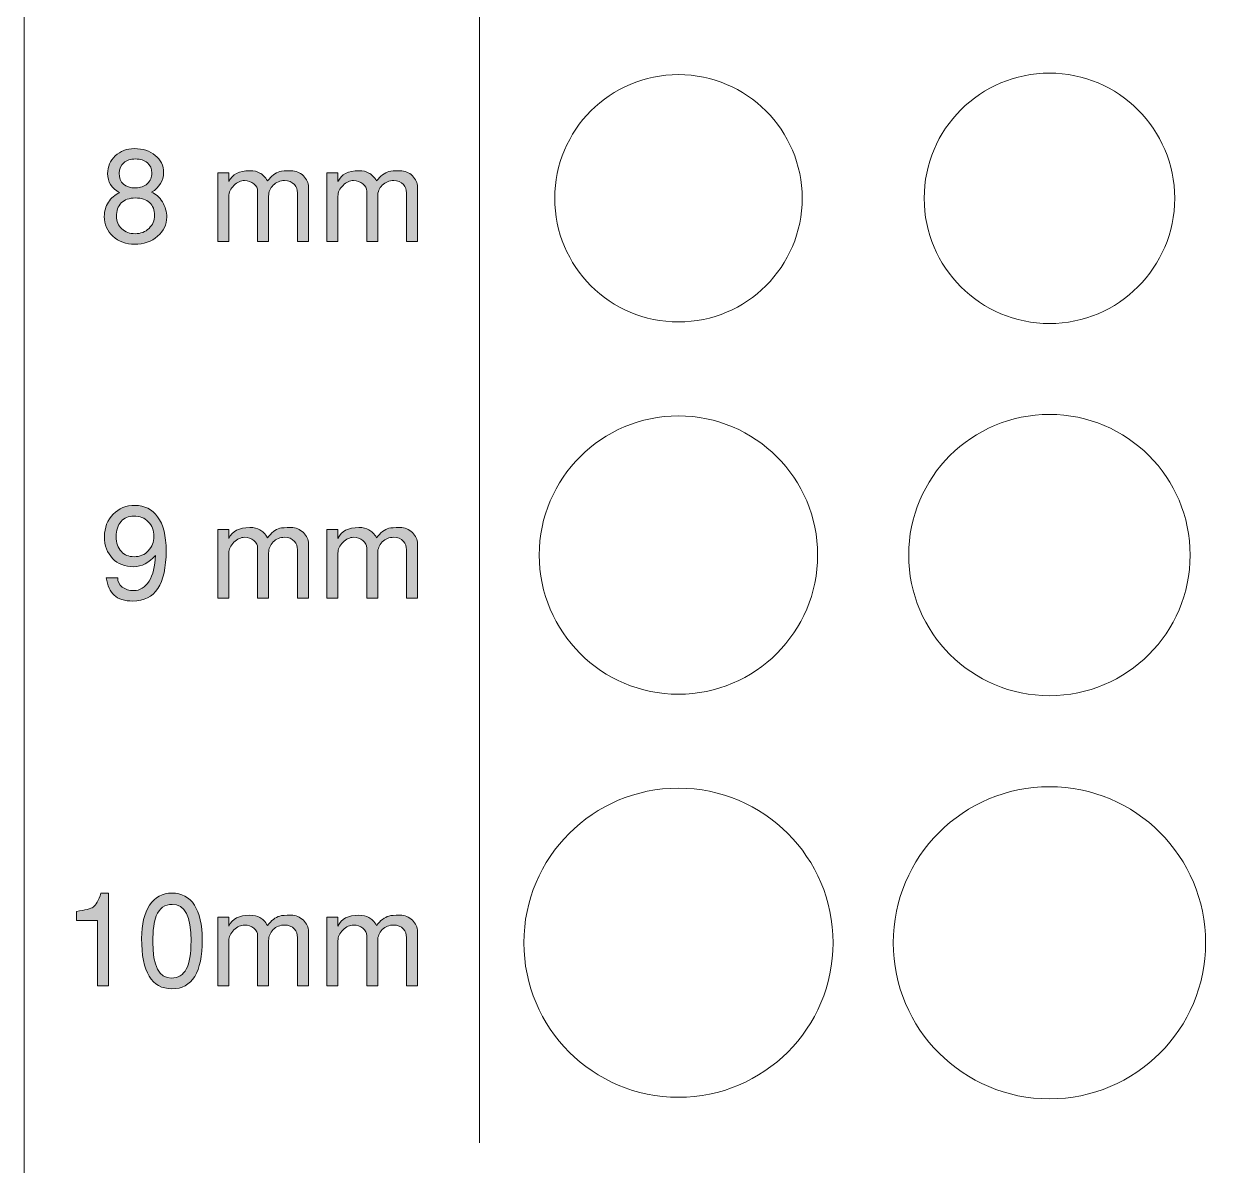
# Model space of a CAD drawing. Header units: inches. Extents: x 1.04 to 10.11, y -6.95 to -1.5.
# Drawn here: x 4.639 to 6.181, y -5.497 to -4.043 of the extents above; entities that cross this region are included whole.
import ezdxf

# ---------------------------------------------------------------- set-up
doc = ezdxf.new("R2010")
doc.units = ezdxf.units.IN
doc.header["$MEASUREMENT"] = 0
doc.layers.add('Layer 1', color=7, linetype='Continuous')

# ---------------------------------------------------------------- blocks, each defined once
blk = doc.blocks.new('block 210')
at = {"layer": 'Layer 1', "true_color": 0xed1f24}
h = blk.add_hatch(color=240, dxfattribs=at)
h.dxf.hatch_style = 2
edge = h.paths.add_edge_path()
edge.add_spline(control_points=[(4.8205, -4.2885), (4.8205, -4.2979), (4.8166, -4.3061), (4.8089, -4.3128), (4.8011, -4.3196), (4.7913, -4.323), (4.7795, -4.323), (4.7685, -4.323), (4.7594, -4.3196), (4.752, -4.3128), (4.7447, -4.3061), (4.741, -4.2976), (4.741, -4.2875), (4.741, -4.2807), (4.7428, -4.2747), (4.7462, -4.2694), (4.7496, -4.2641), (4.7544, -4.2601), (4.7605, -4.2573), (4.7503, -4.2517), (4.7452, -4.2436), (4.7452, -4.233), (4.7452, -4.2241), (4.7485, -4.2166), (4.755, -4.2104), (4.7616, -4.2042), (4.7696, -4.2012), (4.779, -4.2012), (4.79, -4.2012), (4.799, -4.204), (4.8059, -4.2097), (4.8129, -4.2153), (4.8164, -4.2227), (4.8164, -4.2317), (4.8164, -4.2419), (4.8113, -4.2503), (4.8012, -4.2568), (4.8065, -4.2588), (4.8111, -4.2629), (4.8149, -4.269), (4.8186, -4.2751), (4.8205, -4.2816), (4.8205, -4.2885)], knot_values=[0, 0, 0, 0, 1, 1, 1, 2, 2, 2, 3, 3, 3, 4, 4, 4, 5, 5, 5, 6, 6, 6, 7, 7, 7, 8, 8, 8, 9, 9, 9, 10, 10, 10, 11, 11, 11, 12, 12, 12, 13, 13, 13, 14, 14, 14, 14], degree=3, periodic=1)
edge = h.paths.add_edge_path()
edge.add_spline(control_points=[(4.805, -4.2862), (4.805, -4.2793), (4.8029, -4.2739), (4.7986, -4.2699), (4.7943, -4.266), (4.7883, -4.264), (4.7805, -4.264), (4.7728, -4.264), (4.7668, -4.2661), (4.7626, -4.2704), (4.7584, -4.2747), (4.7564, -4.2804), (4.7564, -4.2875), (4.7564, -4.2938), (4.7586, -4.2991), (4.7631, -4.3032), (4.7676, -4.3074), (4.7733, -4.3095), (4.7802, -4.3095), (4.7872, -4.3095), (4.7931, -4.3072), (4.7979, -4.3027), (4.8026, -4.2982), (4.805, -4.2927), (4.805, -4.2862)], knot_values=[0, 0, 0, 0, 1, 1, 1, 2, 2, 2, 3, 3, 3, 4, 4, 4, 5, 5, 5, 6, 6, 6, 7, 7, 7, 8, 8, 8, 8], degree=3, periodic=1)
edge = h.paths.add_edge_path()
edge.add_spline(control_points=[(4.8015, -4.2322), (4.8015, -4.2267), (4.7996, -4.2224), (4.7958, -4.2192), (4.792, -4.2159), (4.787, -4.2143), (4.7807, -4.2143), (4.7744, -4.2143), (4.7694, -4.216), (4.7657, -4.2192), (4.7619, -4.2225), (4.76, -4.2269), (4.76, -4.2323), (4.76, -4.2449), (4.767, -4.2512), (4.7809, -4.2512), (4.7869, -4.2512), (4.7919, -4.2494), (4.7957, -4.2458), (4.7996, -4.2423), (4.8015, -4.2377), (4.8015, -4.2322)], knot_values=[0, 0, 0, 0, 1, 1, 1, 2, 2, 2, 3, 3, 3, 4, 4, 4, 5, 5, 5, 6, 6, 6, 7, 7, 7, 7], degree=3, periodic=1)
h = blk.add_hatch(color=240, dxfattribs=at)
h.dxf.hatch_style = 2
edge = h.paths.add_edge_path()
edge.add_spline(control_points=[(5.0009, -4.3193), (5.0009, -4.3193), (4.9869, -4.3193), (4.9869, -4.3193), (4.9869, -4.3193), (4.9869, -4.2575), (4.9869, -4.2575), (4.9869, -4.2535), (4.9855, -4.25), (4.9829, -4.247), (4.9797, -4.2436), (4.9756, -4.2418), (4.9705, -4.2418), (4.9648, -4.2418), (4.9599, -4.2438), (4.956, -4.2477), (4.9521, -4.2517), (4.9502, -4.2563), (4.9502, -4.2617), (4.9502, -4.2617), (4.9502, -4.3193), (4.9502, -4.3193), (4.9502, -4.3193), (4.9362, -4.3193), (4.9362, -4.3193), (4.9362, -4.3193), (4.9362, -4.2555), (4.9362, -4.2555), (4.9362, -4.2518), (4.9345, -4.2486), (4.9312, -4.2459), (4.9279, -4.2432), (4.924, -4.2418), (4.9195, -4.2418), (4.9149, -4.2418), (4.9104, -4.2439), (4.906, -4.2481), (4.9017, -4.2522), (4.8995, -4.2568), (4.8995, -4.2619), (4.8995, -4.2619), (4.8995, -4.3193), (4.8995, -4.3193), (4.8995, -4.3193), (4.8855, -4.3193), (4.8855, -4.3193), (4.8855, -4.3193), (4.8855, -4.2318), (4.8855, -4.2318), (4.8855, -4.2318), (4.8995, -4.2318), (4.8995, -4.2318), (4.8995, -4.2318), (4.8995, -4.2432), (4.8995, -4.2432), (4.9038, -4.2339), (4.9126, -4.2293), (4.9262, -4.2293), (4.9315, -4.2293), (4.9358, -4.2303), (4.9391, -4.2322), (4.9424, -4.2341), (4.9456, -4.2374), (4.9489, -4.2423), (4.9535, -4.236), (4.9588, -4.232), (4.9645, -4.2303), (4.9669, -4.2297), (4.9715, -4.2293), (4.9785, -4.2293), (4.9848, -4.2293), (4.99, -4.2315), (4.9944, -4.2357), (4.9987, -4.24), (5.0009, -4.2447), (5.0009, -4.2498), (5.0009, -4.2498), (5.0009, -4.3193), (5.0009, -4.3193)], knot_values=[0, 0, 0, 0, 1, 1, 1, 2, 2, 2, 3, 3, 3, 4, 4, 4, 5, 5, 5, 6, 6, 6, 7, 7, 7, 8, 8, 8, 9, 9, 9, 10, 10, 10, 11, 11, 11, 12, 12, 12, 13, 13, 13, 14, 14, 14, 15, 15, 15, 16, 16, 16, 17, 17, 17, 18, 18, 18, 19, 19, 19, 20, 20, 20, 21, 21, 21, 22, 22, 22, 23, 23, 23, 24, 24, 24, 25, 25, 25, 26, 26, 26, 26], degree=3, periodic=1)
h = blk.add_hatch(color=240, dxfattribs=at)
h.dxf.hatch_style = 2
edge = h.paths.add_edge_path()
edge.add_spline(control_points=[(5.1397, -4.3193), (5.1397, -4.3193), (5.1257, -4.3193), (5.1257, -4.3193), (5.1257, -4.3193), (5.1257, -4.2575), (5.1257, -4.2575), (5.1257, -4.2535), (5.1244, -4.25), (5.1217, -4.247), (5.1186, -4.2436), (5.1145, -4.2418), (5.1094, -4.2418), (5.1036, -4.2418), (5.0988, -4.2438), (5.0949, -4.2477), (5.091, -4.2517), (5.089, -4.2563), (5.089, -4.2617), (5.089, -4.2617), (5.089, -4.3193), (5.089, -4.3193), (5.089, -4.3193), (5.075, -4.3193), (5.075, -4.3193), (5.075, -4.3193), (5.075, -4.2555), (5.075, -4.2555), (5.075, -4.2518), (5.0734, -4.2486), (5.07, -4.2459), (5.0667, -4.2432), (5.0628, -4.2418), (5.0584, -4.2418), (5.0537, -4.2418), (5.0492, -4.2439), (5.0449, -4.2481), (5.0405, -4.2522), (5.0384, -4.2568), (5.0384, -4.2619), (5.0384, -4.2619), (5.0384, -4.3193), (5.0384, -4.3193), (5.0384, -4.3193), (5.0244, -4.3193), (5.0244, -4.3193), (5.0244, -4.3193), (5.0244, -4.2318), (5.0244, -4.2318), (5.0244, -4.2318), (5.0384, -4.2318), (5.0384, -4.2318), (5.0384, -4.2318), (5.0384, -4.2432), (5.0384, -4.2432), (5.0426, -4.2339), (5.0515, -4.2293), (5.065, -4.2293), (5.0704, -4.2293), (5.0747, -4.2303), (5.0779, -4.2322), (5.0812, -4.2341), (5.0845, -4.2374), (5.0877, -4.2423), (5.0924, -4.236), (5.0976, -4.232), (5.1034, -4.2303), (5.1057, -4.2297), (5.1104, -4.2293), (5.1174, -4.2293), (5.1236, -4.2293), (5.1289, -4.2315), (5.1332, -4.2357), (5.1375, -4.24), (5.1397, -4.2447), (5.1397, -4.2498), (5.1397, -4.2498), (5.1397, -4.3193), (5.1397, -4.3193)], knot_values=[0, 0, 0, 0, 1, 1, 1, 2, 2, 2, 3, 3, 3, 4, 4, 4, 5, 5, 5, 6, 6, 6, 7, 7, 7, 8, 8, 8, 9, 9, 9, 10, 10, 10, 11, 11, 11, 12, 12, 12, 13, 13, 13, 14, 14, 14, 15, 15, 15, 16, 16, 16, 17, 17, 17, 18, 18, 18, 19, 19, 19, 20, 20, 20, 21, 21, 21, 22, 22, 22, 23, 23, 23, 24, 24, 24, 25, 25, 25, 26, 26, 26, 26], degree=3, periodic=1)
at = {"layer": 'Layer 1', "lineweight": 0}
for points, knots in [([(4.8205, -4.2885), (4.8205, -4.2979), (4.8166, -4.3061), (4.8089, -4.3128), (4.8011, -4.3196), (4.7913, -4.323), (4.7795, -4.323), (4.7685, -4.323), (4.7594, -4.3196), (4.752, -4.3128), (4.7447, -4.3061), (4.741, -4.2976), (4.741, -4.2875), (4.741, -4.2807), (4.7428, -4.2747), (4.7462, -4.2694), (4.7496, -4.2641), (4.7544, -4.2601), (4.7605, -4.2573), (4.7503, -4.2517), (4.7452, -4.2436), (4.7452, -4.233), (4.7452, -4.2241), (4.7485, -4.2166), (4.755, -4.2104), (4.7616, -4.2042), (4.7696, -4.2012), (4.779, -4.2012), (4.79, -4.2012), (4.799, -4.204), (4.8059, -4.2097), (4.8129, -4.2153), (4.8164, -4.2227), (4.8164, -4.2317), (4.8164, -4.2419), (4.8113, -4.2503), (4.8012, -4.2568), (4.8065, -4.2588), (4.8111, -4.2629), (4.8149, -4.269), (4.8186, -4.2751), (4.8205, -4.2816), (4.8205, -4.2885)], [0, 0, 0, 0, 1, 1, 1, 2, 2, 2, 3, 3, 3, 4, 4, 4, 5, 5, 5, 6, 6, 6, 7, 7, 7, 8, 8, 8, 9, 9, 9, 10, 10, 10, 11, 11, 11, 12, 12, 12, 13, 13, 13, 14, 14, 14, 14]), ([(4.8015, -4.2322), (4.8015, -4.2267), (4.7996, -4.2224), (4.7958, -4.2192), (4.792, -4.2159), (4.787, -4.2143), (4.7807, -4.2143), (4.7744, -4.2143), (4.7694, -4.216), (4.7657, -4.2192), (4.7619, -4.2225), (4.76, -4.2269), (4.76, -4.2323), (4.76, -4.2449), (4.767, -4.2512), (4.7809, -4.2512), (4.7869, -4.2512), (4.7919, -4.2494), (4.7957, -4.2458), (4.7996, -4.2423), (4.8015, -4.2377), (4.8015, -4.2322)], [0, 0, 0, 0, 1, 1, 1, 2, 2, 2, 3, 3, 3, 4, 4, 4, 5, 5, 5, 6, 6, 6, 7, 7, 7, 7]), ([(5.0009, -4.3193), (5.0009, -4.3193), (4.9869, -4.3193), (4.9869, -4.3193), (4.9869, -4.3193), (4.9869, -4.2575), (4.9869, -4.2575), (4.9869, -4.2535), (4.9855, -4.25), (4.9829, -4.247), (4.9797, -4.2436), (4.9756, -4.2418), (4.9705, -4.2418), (4.9648, -4.2418), (4.9599, -4.2438), (4.956, -4.2477), (4.9521, -4.2517), (4.9502, -4.2563), (4.9502, -4.2617), (4.9502, -4.2617), (4.9502, -4.3193), (4.9502, -4.3193), (4.9502, -4.3193), (4.9362, -4.3193), (4.9362, -4.3193), (4.9362, -4.3193), (4.9362, -4.2555), (4.9362, -4.2555), (4.9362, -4.2518), (4.9345, -4.2486), (4.9312, -4.2459), (4.9279, -4.2432), (4.924, -4.2418), (4.9195, -4.2418), (4.9149, -4.2418), (4.9104, -4.2439), (4.906, -4.2481), (4.9017, -4.2522), (4.8995, -4.2568), (4.8995, -4.2619), (4.8995, -4.2619), (4.8995, -4.3193), (4.8995, -4.3193), (4.8995, -4.3193), (4.8855, -4.3193), (4.8855, -4.3193), (4.8855, -4.3193), (4.8855, -4.2318), (4.8855, -4.2318), (4.8855, -4.2318), (4.8995, -4.2318), (4.8995, -4.2318), (4.8995, -4.2318), (4.8995, -4.2432), (4.8995, -4.2432), (4.9038, -4.2339), (4.9126, -4.2293), (4.9262, -4.2293), (4.9315, -4.2293), (4.9358, -4.2303), (4.9391, -4.2322), (4.9424, -4.2341), (4.9456, -4.2374), (4.9489, -4.2423), (4.9535, -4.236), (4.9588, -4.232), (4.9645, -4.2303), (4.9669, -4.2297), (4.9715, -4.2293), (4.9785, -4.2293), (4.9848, -4.2293), (4.99, -4.2315), (4.9944, -4.2357), (4.9987, -4.24), (5.0009, -4.2447), (5.0009, -4.2498), (5.0009, -4.2498), (5.0009, -4.3193), (5.0009, -4.3193)], [0, 0, 0, 0, 1, 1, 1, 2, 2, 2, 3, 3, 3, 4, 4, 4, 5, 5, 5, 6, 6, 6, 7, 7, 7, 8, 8, 8, 9, 9, 9, 10, 10, 10, 11, 11, 11, 12, 12, 12, 13, 13, 13, 14, 14, 14, 15, 15, 15, 16, 16, 16, 17, 17, 17, 18, 18, 18, 19, 19, 19, 20, 20, 20, 21, 21, 21, 22, 22, 22, 23, 23, 23, 24, 24, 24, 25, 25, 25, 26, 26, 26, 26]), ([(5.1397, -4.3193), (5.1397, -4.3193), (5.1257, -4.3193), (5.1257, -4.3193), (5.1257, -4.3193), (5.1257, -4.2575), (5.1257, -4.2575), (5.1257, -4.2535), (5.1244, -4.25), (5.1217, -4.247), (5.1186, -4.2436), (5.1145, -4.2418), (5.1094, -4.2418), (5.1036, -4.2418), (5.0988, -4.2438), (5.0949, -4.2477), (5.091, -4.2517), (5.089, -4.2563), (5.089, -4.2617), (5.089, -4.2617), (5.089, -4.3193), (5.089, -4.3193), (5.089, -4.3193), (5.075, -4.3193), (5.075, -4.3193), (5.075, -4.3193), (5.075, -4.2555), (5.075, -4.2555), (5.075, -4.2518), (5.0734, -4.2486), (5.07, -4.2459), (5.0667, -4.2432), (5.0628, -4.2418), (5.0584, -4.2418), (5.0537, -4.2418), (5.0492, -4.2439), (5.0449, -4.2481), (5.0405, -4.2522), (5.0384, -4.2568), (5.0384, -4.2619), (5.0384, -4.2619), (5.0384, -4.3193), (5.0384, -4.3193), (5.0384, -4.3193), (5.0244, -4.3193), (5.0244, -4.3193), (5.0244, -4.3193), (5.0244, -4.2318), (5.0244, -4.2318), (5.0244, -4.2318), (5.0384, -4.2318), (5.0384, -4.2318), (5.0384, -4.2318), (5.0384, -4.2432), (5.0384, -4.2432), (5.0426, -4.2339), (5.0515, -4.2293), (5.065, -4.2293), (5.0704, -4.2293), (5.0747, -4.2303), (5.0779, -4.2322), (5.0812, -4.2341), (5.0845, -4.2374), (5.0877, -4.2423), (5.0924, -4.236), (5.0976, -4.232), (5.1034, -4.2303), (5.1057, -4.2297), (5.1104, -4.2293), (5.1174, -4.2293), (5.1236, -4.2293), (5.1289, -4.2315), (5.1332, -4.2357), (5.1375, -4.24), (5.1397, -4.2447), (5.1397, -4.2498), (5.1397, -4.2498), (5.1397, -4.3193), (5.1397, -4.3193)], [0, 0, 0, 0, 1, 1, 1, 2, 2, 2, 3, 3, 3, 4, 4, 4, 5, 5, 5, 6, 6, 6, 7, 7, 7, 8, 8, 8, 9, 9, 9, 10, 10, 10, 11, 11, 11, 12, 12, 12, 13, 13, 13, 14, 14, 14, 15, 15, 15, 16, 16, 16, 17, 17, 17, 18, 18, 18, 19, 19, 19, 20, 20, 20, 21, 21, 21, 22, 22, 22, 23, 23, 23, 24, 24, 24, 25, 25, 25, 26, 26, 26, 26]), ([(4.805, -4.2862), (4.805, -4.2793), (4.8029, -4.2739), (4.7986, -4.2699), (4.7943, -4.266), (4.7883, -4.264), (4.7805, -4.264), (4.7728, -4.264), (4.7668, -4.2661), (4.7626, -4.2704), (4.7584, -4.2747), (4.7564, -4.2804), (4.7564, -4.2875), (4.7564, -4.2938), (4.7586, -4.2991), (4.7631, -4.3032), (4.7676, -4.3074), (4.7733, -4.3095), (4.7802, -4.3095), (4.7872, -4.3095), (4.7931, -4.3072), (4.7979, -4.3027), (4.8026, -4.2982), (4.805, -4.2927), (4.805, -4.2862)], [0, 0, 0, 0, 1, 1, 1, 2, 2, 2, 3, 3, 3, 4, 4, 4, 5, 5, 5, 6, 6, 6, 7, 7, 7, 8, 8, 8, 8])]:
    blk.add_open_spline(points, degree=3, knots=knots, dxfattribs=at)
blk = doc.blocks.new('block 209')
at = {"layer": 'Layer 1'}
blk.add_blockref('block 210', (0, 0), dxfattribs=at)
blk = doc.blocks.new('block 211')
at = {"layer": 'Layer 1', "lineweight": 0}
blk.add_open_spline([(6.1036, -4.2644), (6.1036, -4.1764), (6.0322, -4.105), (5.9442, -4.105), (5.8561, -4.105), (5.7847, -4.1764), (5.7847, -4.2644), (5.7847, -4.3525), (5.8561, -4.4239), (5.9442, -4.4239), (6.0322, -4.4239), (6.1036, -4.3525), (6.1036, -4.2644)], degree=3, knots=[0, 0, 0, 0, 1, 1, 1, 2, 2, 2, 3, 3, 3, 4, 4, 4, 4], dxfattribs=at)
blk = doc.blocks.new('block 212')
at = {"layer": 'Layer 1', "lineweight": 0}
blk.add_open_spline([(5.6294, -4.2644), (5.6294, -4.1774), (5.5589, -4.1069), (5.4719, -4.1069), (5.3849, -4.1069), (5.3144, -4.1774), (5.3144, -4.2644), (5.3144, -4.3514), (5.3849, -4.4219), (5.4719, -4.4219), (5.5589, -4.4219), (5.6294, -4.3514), (5.6294, -4.2644)], degree=3, knots=[0, 0, 0, 0, 1, 1, 1, 2, 2, 2, 3, 3, 3, 4, 4, 4, 4], dxfattribs=at)
blk = doc.blocks.new('block 222')
at = {"layer": 'Layer 1', "true_color": 0xed1f24}
h = blk.add_hatch(color=240, dxfattribs=at)
h.dxf.hatch_style = 2
edge = h.paths.add_edge_path()
edge.add_spline(control_points=[(4.8197, -4.7134), (4.8197, -4.7561), (4.8056, -4.7774), (4.7774, -4.7774), (4.7668, -4.7774), (4.7588, -4.7749), (4.7534, -4.7699), (4.7485, -4.7652), (4.7451, -4.7578), (4.7434, -4.7476), (4.7434, -4.7476), (4.758, -4.7476), (4.758, -4.7476), (4.7579, -4.7526), (4.7599, -4.7566), (4.7639, -4.7596), (4.7679, -4.7626), (4.7727, -4.7641), (4.7784, -4.7641), (4.7864, -4.7641), (4.7929, -4.7601), (4.7979, -4.7521), (4.8029, -4.7442), (4.8056, -4.7332), (4.806, -4.7192), (4.7977, -4.7288), (4.7885, -4.7336), (4.7785, -4.7336), (4.7673, -4.7336), (4.7583, -4.7301), (4.7515, -4.7231), (4.7446, -4.7161), (4.7412, -4.7068), (4.7412, -4.6952), (4.7412, -4.6837), (4.7449, -4.6742), (4.7522, -4.6667), (4.7595, -4.6593), (4.7688, -4.6556), (4.7799, -4.6556), (4.7923, -4.6556), (4.802, -4.6603), (4.8089, -4.6699), (4.8161, -4.6799), (4.8197, -4.6944), (4.8197, -4.7134)], knot_values=[0, 0, 0, 0, 1, 1, 1, 2, 2, 2, 3, 3, 3, 4, 4, 4, 5, 5, 5, 6, 6, 6, 7, 7, 7, 8, 8, 8, 9, 9, 9, 10, 10, 10, 11, 11, 11, 12, 12, 12, 13, 13, 13, 14, 14, 14, 15, 15, 15, 15], degree=3, periodic=1)
edge = h.paths.add_edge_path()
edge.add_spline(control_points=[(4.804, -4.6952), (4.804, -4.6874), (4.8017, -4.6811), (4.797, -4.6763), (4.7923, -4.6715), (4.7861, -4.6691), (4.7785, -4.6691), (4.7718, -4.6691), (4.7664, -4.6714), (4.7623, -4.6761), (4.7581, -4.6809), (4.756, -4.6872), (4.756, -4.6952), (4.756, -4.7034), (4.7582, -4.7098), (4.7627, -4.7144), (4.7668, -4.7187), (4.7721, -4.7209), (4.7788, -4.7209), (4.7862, -4.7209), (4.7923, -4.7184), (4.797, -4.7133), (4.8017, -4.7083), (4.804, -4.7022), (4.804, -4.6952)], knot_values=[0, 0, 0, 0, 1, 1, 1, 2, 2, 2, 3, 3, 3, 4, 4, 4, 5, 5, 5, 6, 6, 6, 7, 7, 7, 8, 8, 8, 8], degree=3, periodic=1)
h = blk.add_hatch(color=240, dxfattribs=at)
h.dxf.hatch_style = 2
edge = h.paths.add_edge_path()
edge.add_spline(control_points=[(5.0009, -4.7737), (5.0009, -4.7737), (4.9869, -4.7737), (4.9869, -4.7737), (4.9869, -4.7737), (4.9869, -4.7119), (4.9869, -4.7119), (4.9869, -4.7079), (4.9855, -4.7044), (4.9829, -4.7014), (4.9797, -4.6979), (4.9756, -4.6962), (4.9705, -4.6962), (4.9648, -4.6962), (4.9599, -4.6982), (4.956, -4.7021), (4.9521, -4.7061), (4.9502, -4.7107), (4.9502, -4.7161), (4.9502, -4.7161), (4.9502, -4.7737), (4.9502, -4.7737), (4.9502, -4.7737), (4.9362, -4.7737), (4.9362, -4.7737), (4.9362, -4.7737), (4.9362, -4.7099), (4.9362, -4.7099), (4.9362, -4.7062), (4.9345, -4.703), (4.9312, -4.7003), (4.9279, -4.6976), (4.924, -4.6962), (4.9195, -4.6962), (4.9149, -4.6962), (4.9104, -4.6983), (4.906, -4.7025), (4.9017, -4.7066), (4.8995, -4.7112), (4.8995, -4.7163), (4.8995, -4.7163), (4.8995, -4.7737), (4.8995, -4.7737), (4.8995, -4.7737), (4.8855, -4.7737), (4.8855, -4.7737), (4.8855, -4.7737), (4.8855, -4.6862), (4.8855, -4.6862), (4.8855, -4.6862), (4.8995, -4.6862), (4.8995, -4.6862), (4.8995, -4.6862), (4.8995, -4.6976), (4.8995, -4.6976), (4.9038, -4.6883), (4.9126, -4.6837), (4.9262, -4.6837), (4.9315, -4.6837), (4.9358, -4.6847), (4.9391, -4.6866), (4.9424, -4.6884), (4.9456, -4.6918), (4.9489, -4.6967), (4.9535, -4.6904), (4.9588, -4.6864), (4.9645, -4.6847), (4.9669, -4.6841), (4.9715, -4.6837), (4.9785, -4.6837), (4.9848, -4.6837), (4.99, -4.6859), (4.9944, -4.6901), (4.9987, -4.6944), (5.0009, -4.6991), (5.0009, -4.7042), (5.0009, -4.7042), (5.0009, -4.7737), (5.0009, -4.7737)], knot_values=[0, 0, 0, 0, 1, 1, 1, 2, 2, 2, 3, 3, 3, 4, 4, 4, 5, 5, 5, 6, 6, 6, 7, 7, 7, 8, 8, 8, 9, 9, 9, 10, 10, 10, 11, 11, 11, 12, 12, 12, 13, 13, 13, 14, 14, 14, 15, 15, 15, 16, 16, 16, 17, 17, 17, 18, 18, 18, 19, 19, 19, 20, 20, 20, 21, 21, 21, 22, 22, 22, 23, 23, 23, 24, 24, 24, 25, 25, 25, 26, 26, 26, 26], degree=3, periodic=1)
h = blk.add_hatch(color=240, dxfattribs=at)
h.dxf.hatch_style = 2
edge = h.paths.add_edge_path()
edge.add_spline(control_points=[(5.1397, -4.7737), (5.1397, -4.7737), (5.1257, -4.7737), (5.1257, -4.7737), (5.1257, -4.7737), (5.1257, -4.7119), (5.1257, -4.7119), (5.1257, -4.7079), (5.1244, -4.7044), (5.1217, -4.7014), (5.1186, -4.6979), (5.1145, -4.6962), (5.1094, -4.6962), (5.1036, -4.6962), (5.0988, -4.6982), (5.0949, -4.7021), (5.091, -4.7061), (5.089, -4.7107), (5.089, -4.7161), (5.089, -4.7161), (5.089, -4.7737), (5.089, -4.7737), (5.089, -4.7737), (5.075, -4.7737), (5.075, -4.7737), (5.075, -4.7737), (5.075, -4.7099), (5.075, -4.7099), (5.075, -4.7062), (5.0734, -4.703), (5.07, -4.7003), (5.0667, -4.6976), (5.0628, -4.6962), (5.0584, -4.6962), (5.0537, -4.6962), (5.0492, -4.6983), (5.0449, -4.7025), (5.0405, -4.7066), (5.0384, -4.7112), (5.0384, -4.7163), (5.0384, -4.7163), (5.0384, -4.7737), (5.0384, -4.7737), (5.0384, -4.7737), (5.0244, -4.7737), (5.0244, -4.7737), (5.0244, -4.7737), (5.0244, -4.6862), (5.0244, -4.6862), (5.0244, -4.6862), (5.0384, -4.6862), (5.0384, -4.6862), (5.0384, -4.6862), (5.0384, -4.6976), (5.0384, -4.6976), (5.0426, -4.6883), (5.0515, -4.6837), (5.065, -4.6837), (5.0704, -4.6837), (5.0747, -4.6847), (5.0779, -4.6866), (5.0812, -4.6884), (5.0845, -4.6918), (5.0877, -4.6967), (5.0924, -4.6904), (5.0976, -4.6864), (5.1034, -4.6847), (5.1057, -4.6841), (5.1104, -4.6837), (5.1174, -4.6837), (5.1236, -4.6837), (5.1289, -4.6859), (5.1332, -4.6901), (5.1375, -4.6944), (5.1397, -4.6991), (5.1397, -4.7042), (5.1397, -4.7042), (5.1397, -4.7737), (5.1397, -4.7737)], knot_values=[0, 0, 0, 0, 1, 1, 1, 2, 2, 2, 3, 3, 3, 4, 4, 4, 5, 5, 5, 6, 6, 6, 7, 7, 7, 8, 8, 8, 9, 9, 9, 10, 10, 10, 11, 11, 11, 12, 12, 12, 13, 13, 13, 14, 14, 14, 15, 15, 15, 16, 16, 16, 17, 17, 17, 18, 18, 18, 19, 19, 19, 20, 20, 20, 21, 21, 21, 22, 22, 22, 23, 23, 23, 24, 24, 24, 25, 25, 25, 26, 26, 26, 26], degree=3, periodic=1)
at = {"layer": 'Layer 1', "lineweight": 0}
for points, knots in [([(4.8197, -4.7134), (4.8197, -4.7561), (4.8056, -4.7774), (4.7774, -4.7774), (4.7668, -4.7774), (4.7588, -4.7749), (4.7534, -4.7699), (4.7485, -4.7652), (4.7451, -4.7578), (4.7434, -4.7476), (4.7434, -4.7476), (4.758, -4.7476), (4.758, -4.7476), (4.7579, -4.7526), (4.7599, -4.7566), (4.7639, -4.7596), (4.7679, -4.7626), (4.7727, -4.7641), (4.7784, -4.7641), (4.7864, -4.7641), (4.7929, -4.7601), (4.7979, -4.7521), (4.8029, -4.7442), (4.8056, -4.7332), (4.806, -4.7192), (4.7977, -4.7288), (4.7885, -4.7336), (4.7785, -4.7336), (4.7673, -4.7336), (4.7583, -4.7301), (4.7515, -4.7231), (4.7446, -4.7161), (4.7412, -4.7068), (4.7412, -4.6952), (4.7412, -4.6837), (4.7449, -4.6742), (4.7522, -4.6667), (4.7595, -4.6593), (4.7688, -4.6556), (4.7799, -4.6556), (4.7923, -4.6556), (4.802, -4.6603), (4.8089, -4.6699), (4.8161, -4.6799), (4.8197, -4.6944), (4.8197, -4.7134)], [0, 0, 0, 0, 1, 1, 1, 2, 2, 2, 3, 3, 3, 4, 4, 4, 5, 5, 5, 6, 6, 6, 7, 7, 7, 8, 8, 8, 9, 9, 9, 10, 10, 10, 11, 11, 11, 12, 12, 12, 13, 13, 13, 14, 14, 14, 15, 15, 15, 15]), ([(4.804, -4.6952), (4.804, -4.6874), (4.8017, -4.6811), (4.797, -4.6763), (4.7923, -4.6715), (4.7861, -4.6691), (4.7785, -4.6691), (4.7718, -4.6691), (4.7664, -4.6714), (4.7623, -4.6761), (4.7581, -4.6809), (4.756, -4.6872), (4.756, -4.6952), (4.756, -4.7034), (4.7582, -4.7098), (4.7627, -4.7144), (4.7668, -4.7187), (4.7721, -4.7209), (4.7788, -4.7209), (4.7862, -4.7209), (4.7923, -4.7184), (4.797, -4.7133), (4.8017, -4.7083), (4.804, -4.7022), (4.804, -4.6952)], [0, 0, 0, 0, 1, 1, 1, 2, 2, 2, 3, 3, 3, 4, 4, 4, 5, 5, 5, 6, 6, 6, 7, 7, 7, 8, 8, 8, 8]), ([(5.0009, -4.7737), (5.0009, -4.7737), (4.9869, -4.7737), (4.9869, -4.7737), (4.9869, -4.7737), (4.9869, -4.7119), (4.9869, -4.7119), (4.9869, -4.7079), (4.9855, -4.7044), (4.9829, -4.7014), (4.9797, -4.6979), (4.9756, -4.6962), (4.9705, -4.6962), (4.9648, -4.6962), (4.9599, -4.6982), (4.956, -4.7021), (4.9521, -4.7061), (4.9502, -4.7107), (4.9502, -4.7161), (4.9502, -4.7161), (4.9502, -4.7737), (4.9502, -4.7737), (4.9502, -4.7737), (4.9362, -4.7737), (4.9362, -4.7737), (4.9362, -4.7737), (4.9362, -4.7099), (4.9362, -4.7099), (4.9362, -4.7062), (4.9345, -4.703), (4.9312, -4.7003), (4.9279, -4.6976), (4.924, -4.6962), (4.9195, -4.6962), (4.9149, -4.6962), (4.9104, -4.6983), (4.906, -4.7025), (4.9017, -4.7066), (4.8995, -4.7112), (4.8995, -4.7163), (4.8995, -4.7163), (4.8995, -4.7737), (4.8995, -4.7737), (4.8995, -4.7737), (4.8855, -4.7737), (4.8855, -4.7737), (4.8855, -4.7737), (4.8855, -4.6862), (4.8855, -4.6862), (4.8855, -4.6862), (4.8995, -4.6862), (4.8995, -4.6862), (4.8995, -4.6862), (4.8995, -4.6976), (4.8995, -4.6976), (4.9038, -4.6883), (4.9126, -4.6837), (4.9262, -4.6837), (4.9315, -4.6837), (4.9358, -4.6847), (4.9391, -4.6866), (4.9424, -4.6884), (4.9456, -4.6918), (4.9489, -4.6967), (4.9535, -4.6904), (4.9588, -4.6864), (4.9645, -4.6847), (4.9669, -4.6841), (4.9715, -4.6837), (4.9785, -4.6837), (4.9848, -4.6837), (4.99, -4.6859), (4.9944, -4.6901), (4.9987, -4.6944), (5.0009, -4.6991), (5.0009, -4.7042), (5.0009, -4.7042), (5.0009, -4.7737), (5.0009, -4.7737)], [0, 0, 0, 0, 1, 1, 1, 2, 2, 2, 3, 3, 3, 4, 4, 4, 5, 5, 5, 6, 6, 6, 7, 7, 7, 8, 8, 8, 9, 9, 9, 10, 10, 10, 11, 11, 11, 12, 12, 12, 13, 13, 13, 14, 14, 14, 15, 15, 15, 16, 16, 16, 17, 17, 17, 18, 18, 18, 19, 19, 19, 20, 20, 20, 21, 21, 21, 22, 22, 22, 23, 23, 23, 24, 24, 24, 25, 25, 25, 26, 26, 26, 26]), ([(5.1397, -4.7737), (5.1397, -4.7737), (5.1257, -4.7737), (5.1257, -4.7737), (5.1257, -4.7737), (5.1257, -4.7119), (5.1257, -4.7119), (5.1257, -4.7079), (5.1244, -4.7044), (5.1217, -4.7014), (5.1186, -4.6979), (5.1145, -4.6962), (5.1094, -4.6962), (5.1036, -4.6962), (5.0988, -4.6982), (5.0949, -4.7021), (5.091, -4.7061), (5.089, -4.7107), (5.089, -4.7161), (5.089, -4.7161), (5.089, -4.7737), (5.089, -4.7737), (5.089, -4.7737), (5.075, -4.7737), (5.075, -4.7737), (5.075, -4.7737), (5.075, -4.7099), (5.075, -4.7099), (5.075, -4.7062), (5.0734, -4.703), (5.07, -4.7003), (5.0667, -4.6976), (5.0628, -4.6962), (5.0584, -4.6962), (5.0537, -4.6962), (5.0492, -4.6983), (5.0449, -4.7025), (5.0405, -4.7066), (5.0384, -4.7112), (5.0384, -4.7163), (5.0384, -4.7163), (5.0384, -4.7737), (5.0384, -4.7737), (5.0384, -4.7737), (5.0244, -4.7737), (5.0244, -4.7737), (5.0244, -4.7737), (5.0244, -4.6862), (5.0244, -4.6862), (5.0244, -4.6862), (5.0384, -4.6862), (5.0384, -4.6862), (5.0384, -4.6862), (5.0384, -4.6976), (5.0384, -4.6976), (5.0426, -4.6883), (5.0515, -4.6837), (5.065, -4.6837), (5.0704, -4.6837), (5.0747, -4.6847), (5.0779, -4.6866), (5.0812, -4.6884), (5.0845, -4.6918), (5.0877, -4.6967), (5.0924, -4.6904), (5.0976, -4.6864), (5.1034, -4.6847), (5.1057, -4.6841), (5.1104, -4.6837), (5.1174, -4.6837), (5.1236, -4.6837), (5.1289, -4.6859), (5.1332, -4.6901), (5.1375, -4.6944), (5.1397, -4.6991), (5.1397, -4.7042), (5.1397, -4.7042), (5.1397, -4.7737), (5.1397, -4.7737)], [0, 0, 0, 0, 1, 1, 1, 2, 2, 2, 3, 3, 3, 4, 4, 4, 5, 5, 5, 6, 6, 6, 7, 7, 7, 8, 8, 8, 9, 9, 9, 10, 10, 10, 11, 11, 11, 12, 12, 12, 13, 13, 13, 14, 14, 14, 15, 15, 15, 16, 16, 16, 17, 17, 17, 18, 18, 18, 19, 19, 19, 20, 20, 20, 21, 21, 21, 22, 22, 22, 23, 23, 23, 24, 24, 24, 25, 25, 25, 26, 26, 26, 26])]:
    blk.add_open_spline(points, degree=3, knots=knots, dxfattribs=at)
blk = doc.blocks.new('block 221')
at = {"layer": 'Layer 1'}
blk.add_blockref('block 222', (0, 0), dxfattribs=at)
blk = doc.blocks.new('block 223')
at = {"layer": 'Layer 1', "lineweight": 0}
blk.add_open_spline([(6.1233, -4.7188), (6.1233, -4.6199), (6.0431, -4.5397), (5.9442, -4.5397), (5.8452, -4.5397), (5.765, -4.6199), (5.765, -4.7188), (5.765, -4.8177), (5.8452, -4.8979), (5.9442, -4.8979), (6.0431, -4.8979), (6.1233, -4.8177), (6.1233, -4.7188)], degree=3, knots=[0, 0, 0, 0, 1, 1, 1, 2, 2, 2, 3, 3, 3, 4, 4, 4, 4], dxfattribs=at)
blk = doc.blocks.new('block 224')
at = {"layer": 'Layer 1', "lineweight": 0}
blk.add_open_spline([(5.6491, -4.7188), (5.6491, -4.621), (5.5697, -4.5416), (5.4719, -4.5416), (5.3741, -4.5416), (5.2947, -4.621), (5.2947, -4.7188), (5.2947, -4.8167), (5.3741, -4.896), (5.4719, -4.896), (5.5697, -4.896), (5.6491, -4.8167), (5.6491, -4.7188)], degree=3, knots=[0, 0, 0, 0, 1, 1, 1, 2, 2, 2, 3, 3, 3, 4, 4, 4, 4], dxfattribs=at)
blk = doc.blocks.new('block 234')
at = {"layer": 'Layer 1', "true_color": 0xed1f24}
h = blk.add_hatch(color=240, dxfattribs=at)
h.dxf.hatch_style = 2
edge = h.paths.add_edge_path()
edge.add_spline(control_points=[(4.7464, -5.2675), (4.7464, -5.2675), (4.7324, -5.2675), (4.7324, -5.2675), (4.7324, -5.2675), (4.7324, -5.1842), (4.7324, -5.1842), (4.7324, -5.1842), (4.7055, -5.1842), (4.7055, -5.1842), (4.7055, -5.1842), (4.7055, -5.1727), (4.7055, -5.1727), (4.7166, -5.171), (4.7237, -5.1692), (4.7267, -5.1672), (4.7303, -5.1646), (4.7336, -5.1587), (4.7367, -5.1493), (4.7367, -5.1493), (4.7464, -5.1493), (4.7464, -5.1493), (4.7464, -5.1493), (4.7464, -5.2675), (4.7464, -5.2675)], knot_values=[0, 0, 0, 0, 1, 1, 1, 2, 2, 2, 3, 3, 3, 4, 4, 4, 5, 5, 5, 6, 6, 6, 7, 7, 7, 8, 8, 8, 8], degree=3, periodic=1)
h = blk.add_hatch(color=240, dxfattribs=at)
h.dxf.hatch_style = 2
edge = h.paths.add_edge_path()
edge.add_spline(control_points=[(4.8657, -5.2088), (4.8657, -5.2504), (4.8528, -5.2712), (4.827, -5.2712), (4.8013, -5.2712), (4.7884, -5.2498), (4.7884, -5.2072), (4.7884, -5.189), (4.7918, -5.1749), (4.7987, -5.1647), (4.8056, -5.1544), (4.815, -5.1493), (4.827, -5.1493), (4.8395, -5.1493), (4.849, -5.1544), (4.8557, -5.1647), (4.8624, -5.1749), (4.8657, -5.1896), (4.8657, -5.2088)], knot_values=[0, 0, 0, 0, 1, 1, 1, 2, 2, 2, 3, 3, 3, 4, 4, 4, 5, 5, 5, 6, 6, 6, 6], degree=3, periodic=1)
edge = h.paths.add_edge_path()
edge.add_spline(control_points=[(4.8514, -5.2103), (4.8514, -5.1792), (4.8434, -5.1637), (4.8275, -5.1637), (4.8179, -5.1637), (4.8111, -5.1685), (4.8072, -5.1782), (4.8042, -5.1856), (4.8027, -5.1967), (4.8027, -5.2113), (4.8027, -5.2423), (4.8106, -5.2578), (4.8265, -5.2577), (4.8351, -5.2575), (4.8414, -5.2537), (4.8454, -5.2461), (4.8494, -5.2385), (4.8514, -5.2265), (4.8514, -5.2103)], knot_values=[0, 0, 0, 0, 1, 1, 1, 2, 2, 2, 3, 3, 3, 4, 4, 4, 5, 5, 5, 6, 6, 6, 6], degree=3, periodic=1)
h = blk.add_hatch(color=240, dxfattribs=at)
h.dxf.hatch_style = 2
edge = h.paths.add_edge_path()
edge.add_spline(control_points=[(5.0009, -5.2675), (5.0009, -5.2675), (4.9869, -5.2675), (4.9869, -5.2675), (4.9869, -5.2675), (4.9869, -5.2057), (4.9869, -5.2057), (4.9869, -5.2017), (4.9855, -5.1982), (4.9829, -5.1952), (4.9798, -5.1917), (4.9756, -5.19), (4.9705, -5.19), (4.9648, -5.19), (4.9599, -5.192), (4.956, -5.1959), (4.9521, -5.1998), (4.9502, -5.2045), (4.9502, -5.2098), (4.9502, -5.2098), (4.9502, -5.2675), (4.9502, -5.2675), (4.9502, -5.2675), (4.9362, -5.2675), (4.9362, -5.2675), (4.9362, -5.2675), (4.9362, -5.2036), (4.9362, -5.2036), (4.9362, -5.2), (4.9345, -5.1968), (4.9312, -5.1941), (4.9279, -5.1914), (4.924, -5.19), (4.9195, -5.19), (4.9149, -5.19), (4.9104, -5.1921), (4.906, -5.1962), (4.9017, -5.2004), (4.8995, -5.205), (4.8995, -5.2101), (4.8995, -5.2101), (4.8995, -5.2675), (4.8995, -5.2675), (4.8995, -5.2675), (4.8855, -5.2675), (4.8855, -5.2675), (4.8855, -5.2675), (4.8855, -5.18), (4.8855, -5.18), (4.8855, -5.18), (4.8995, -5.18), (4.8995, -5.18), (4.8995, -5.18), (4.8995, -5.1913), (4.8995, -5.1913), (4.9038, -5.1821), (4.9126, -5.1775), (4.9262, -5.1775), (4.9315, -5.1775), (4.9358, -5.1784), (4.9391, -5.1803), (4.9424, -5.1822), (4.9456, -5.1856), (4.9489, -5.1905), (4.9535, -5.1842), (4.9588, -5.1802), (4.9645, -5.1785), (4.9669, -5.1778), (4.9715, -5.1775), (4.9785, -5.1775), (4.9848, -5.1775), (4.99, -5.1796), (4.9944, -5.1839), (4.9987, -5.1882), (5.0009, -5.1929), (5.0009, -5.198), (5.0009, -5.198), (5.0009, -5.2675), (5.0009, -5.2675)], knot_values=[0, 0, 0, 0, 1, 1, 1, 2, 2, 2, 3, 3, 3, 4, 4, 4, 5, 5, 5, 6, 6, 6, 7, 7, 7, 8, 8, 8, 9, 9, 9, 10, 10, 10, 11, 11, 11, 12, 12, 12, 13, 13, 13, 14, 14, 14, 15, 15, 15, 16, 16, 16, 17, 17, 17, 18, 18, 18, 19, 19, 19, 20, 20, 20, 21, 21, 21, 22, 22, 22, 23, 23, 23, 24, 24, 24, 25, 25, 25, 26, 26, 26, 26], degree=3, periodic=1)
h = blk.add_hatch(color=240, dxfattribs=at)
h.dxf.hatch_style = 2
edge = h.paths.add_edge_path()
edge.add_spline(control_points=[(5.1397, -5.2675), (5.1397, -5.2675), (5.1257, -5.2675), (5.1257, -5.2675), (5.1257, -5.2675), (5.1257, -5.2057), (5.1257, -5.2057), (5.1257, -5.2017), (5.1244, -5.1982), (5.1217, -5.1952), (5.1186, -5.1917), (5.1145, -5.19), (5.1094, -5.19), (5.1036, -5.19), (5.0988, -5.192), (5.0949, -5.1959), (5.091, -5.1998), (5.089, -5.2045), (5.089, -5.2098), (5.089, -5.2098), (5.089, -5.2675), (5.089, -5.2675), (5.089, -5.2675), (5.075, -5.2675), (5.075, -5.2675), (5.075, -5.2675), (5.075, -5.2036), (5.075, -5.2036), (5.075, -5.2), (5.0734, -5.1968), (5.07, -5.1941), (5.0667, -5.1914), (5.0628, -5.19), (5.0584, -5.19), (5.0537, -5.19), (5.0492, -5.1921), (5.0449, -5.1962), (5.0405, -5.2004), (5.0384, -5.205), (5.0384, -5.2101), (5.0384, -5.2101), (5.0384, -5.2675), (5.0384, -5.2675), (5.0384, -5.2675), (5.0244, -5.2675), (5.0244, -5.2675), (5.0244, -5.2675), (5.0244, -5.18), (5.0244, -5.18), (5.0244, -5.18), (5.0384, -5.18), (5.0384, -5.18), (5.0384, -5.18), (5.0384, -5.1913), (5.0384, -5.1913), (5.0426, -5.1821), (5.0515, -5.1775), (5.065, -5.1775), (5.0704, -5.1775), (5.0747, -5.1784), (5.0779, -5.1803), (5.0812, -5.1822), (5.0845, -5.1856), (5.0877, -5.1905), (5.0924, -5.1842), (5.0976, -5.1802), (5.1034, -5.1785), (5.1057, -5.1778), (5.1104, -5.1775), (5.1174, -5.1775), (5.1236, -5.1775), (5.1289, -5.1796), (5.1332, -5.1839), (5.1375, -5.1882), (5.1397, -5.1929), (5.1397, -5.198), (5.1397, -5.198), (5.1397, -5.2675), (5.1397, -5.2675)], knot_values=[0, 0, 0, 0, 1, 1, 1, 2, 2, 2, 3, 3, 3, 4, 4, 4, 5, 5, 5, 6, 6, 6, 7, 7, 7, 8, 8, 8, 9, 9, 9, 10, 10, 10, 11, 11, 11, 12, 12, 12, 13, 13, 13, 14, 14, 14, 15, 15, 15, 16, 16, 16, 17, 17, 17, 18, 18, 18, 19, 19, 19, 20, 20, 20, 21, 21, 21, 22, 22, 22, 23, 23, 23, 24, 24, 24, 25, 25, 25, 26, 26, 26, 26], degree=3, periodic=1)
at = {"layer": 'Layer 1', "lineweight": 0}
for points, knots in [([(4.7464, -5.2675), (4.7464, -5.2675), (4.7324, -5.2675), (4.7324, -5.2675), (4.7324, -5.2675), (4.7324, -5.1842), (4.7324, -5.1842), (4.7324, -5.1842), (4.7055, -5.1842), (4.7055, -5.1842), (4.7055, -5.1842), (4.7055, -5.1727), (4.7055, -5.1727), (4.7166, -5.171), (4.7237, -5.1692), (4.7267, -5.1672), (4.7303, -5.1646), (4.7336, -5.1587), (4.7367, -5.1493), (4.7367, -5.1493), (4.7464, -5.1493), (4.7464, -5.1493), (4.7464, -5.1493), (4.7464, -5.2675), (4.7464, -5.2675)], [0, 0, 0, 0, 1, 1, 1, 2, 2, 2, 3, 3, 3, 4, 4, 4, 5, 5, 5, 6, 6, 6, 7, 7, 7, 8, 8, 8, 8]), ([(4.8657, -5.2088), (4.8657, -5.2504), (4.8528, -5.2712), (4.827, -5.2712), (4.8013, -5.2712), (4.7884, -5.2498), (4.7884, -5.2072), (4.7884, -5.189), (4.7918, -5.1749), (4.7987, -5.1647), (4.8056, -5.1544), (4.815, -5.1493), (4.827, -5.1493), (4.8395, -5.1493), (4.849, -5.1544), (4.8557, -5.1647), (4.8624, -5.1749), (4.8657, -5.1896), (4.8657, -5.2088)], [0, 0, 0, 0, 1, 1, 1, 2, 2, 2, 3, 3, 3, 4, 4, 4, 5, 5, 5, 6, 6, 6, 6]), ([(4.8514, -5.2103), (4.8514, -5.1792), (4.8434, -5.1637), (4.8275, -5.1637), (4.8179, -5.1637), (4.8111, -5.1685), (4.8072, -5.1782), (4.8042, -5.1856), (4.8027, -5.1967), (4.8027, -5.2113), (4.8027, -5.2423), (4.8106, -5.2578), (4.8265, -5.2577), (4.8351, -5.2575), (4.8414, -5.2537), (4.8454, -5.2461), (4.8494, -5.2385), (4.8514, -5.2265), (4.8514, -5.2103)], [0, 0, 0, 0, 1, 1, 1, 2, 2, 2, 3, 3, 3, 4, 4, 4, 5, 5, 5, 6, 6, 6, 6]), ([(5.0009, -5.2675), (5.0009, -5.2675), (4.9869, -5.2675), (4.9869, -5.2675), (4.9869, -5.2675), (4.9869, -5.2057), (4.9869, -5.2057), (4.9869, -5.2017), (4.9855, -5.1982), (4.9829, -5.1952), (4.9798, -5.1917), (4.9756, -5.19), (4.9705, -5.19), (4.9648, -5.19), (4.9599, -5.192), (4.956, -5.1959), (4.9521, -5.1998), (4.9502, -5.2045), (4.9502, -5.2098), (4.9502, -5.2098), (4.9502, -5.2675), (4.9502, -5.2675), (4.9502, -5.2675), (4.9362, -5.2675), (4.9362, -5.2675), (4.9362, -5.2675), (4.9362, -5.2036), (4.9362, -5.2036), (4.9362, -5.2), (4.9345, -5.1968), (4.9312, -5.1941), (4.9279, -5.1914), (4.924, -5.19), (4.9195, -5.19), (4.9149, -5.19), (4.9104, -5.1921), (4.906, -5.1962), (4.9017, -5.2004), (4.8995, -5.205), (4.8995, -5.2101), (4.8995, -5.2101), (4.8995, -5.2675), (4.8995, -5.2675), (4.8995, -5.2675), (4.8855, -5.2675), (4.8855, -5.2675), (4.8855, -5.2675), (4.8855, -5.18), (4.8855, -5.18), (4.8855, -5.18), (4.8995, -5.18), (4.8995, -5.18), (4.8995, -5.18), (4.8995, -5.1913), (4.8995, -5.1913), (4.9038, -5.1821), (4.9126, -5.1775), (4.9262, -5.1775), (4.9315, -5.1775), (4.9358, -5.1784), (4.9391, -5.1803), (4.9424, -5.1822), (4.9456, -5.1856), (4.9489, -5.1905), (4.9535, -5.1842), (4.9588, -5.1802), (4.9645, -5.1785), (4.9669, -5.1778), (4.9715, -5.1775), (4.9785, -5.1775), (4.9848, -5.1775), (4.99, -5.1796), (4.9944, -5.1839), (4.9987, -5.1882), (5.0009, -5.1929), (5.0009, -5.198), (5.0009, -5.198), (5.0009, -5.2675), (5.0009, -5.2675)], [0, 0, 0, 0, 1, 1, 1, 2, 2, 2, 3, 3, 3, 4, 4, 4, 5, 5, 5, 6, 6, 6, 7, 7, 7, 8, 8, 8, 9, 9, 9, 10, 10, 10, 11, 11, 11, 12, 12, 12, 13, 13, 13, 14, 14, 14, 15, 15, 15, 16, 16, 16, 17, 17, 17, 18, 18, 18, 19, 19, 19, 20, 20, 20, 21, 21, 21, 22, 22, 22, 23, 23, 23, 24, 24, 24, 25, 25, 25, 26, 26, 26, 26]), ([(5.1397, -5.2675), (5.1397, -5.2675), (5.1257, -5.2675), (5.1257, -5.2675), (5.1257, -5.2675), (5.1257, -5.2057), (5.1257, -5.2057), (5.1257, -5.2017), (5.1244, -5.1982), (5.1217, -5.1952), (5.1186, -5.1917), (5.1145, -5.19), (5.1094, -5.19), (5.1036, -5.19), (5.0988, -5.192), (5.0949, -5.1959), (5.091, -5.1998), (5.089, -5.2045), (5.089, -5.2098), (5.089, -5.2098), (5.089, -5.2675), (5.089, -5.2675), (5.089, -5.2675), (5.075, -5.2675), (5.075, -5.2675), (5.075, -5.2675), (5.075, -5.2036), (5.075, -5.2036), (5.075, -5.2), (5.0734, -5.1968), (5.07, -5.1941), (5.0667, -5.1914), (5.0628, -5.19), (5.0584, -5.19), (5.0537, -5.19), (5.0492, -5.1921), (5.0449, -5.1962), (5.0405, -5.2004), (5.0384, -5.205), (5.0384, -5.2101), (5.0384, -5.2101), (5.0384, -5.2675), (5.0384, -5.2675), (5.0384, -5.2675), (5.0244, -5.2675), (5.0244, -5.2675), (5.0244, -5.2675), (5.0244, -5.18), (5.0244, -5.18), (5.0244, -5.18), (5.0384, -5.18), (5.0384, -5.18), (5.0384, -5.18), (5.0384, -5.1913), (5.0384, -5.1913), (5.0426, -5.1821), (5.0515, -5.1775), (5.065, -5.1775), (5.0704, -5.1775), (5.0747, -5.1784), (5.0779, -5.1803), (5.0812, -5.1822), (5.0845, -5.1856), (5.0877, -5.1905), (5.0924, -5.1842), (5.0976, -5.1802), (5.1034, -5.1785), (5.1057, -5.1778), (5.1104, -5.1775), (5.1174, -5.1775), (5.1236, -5.1775), (5.1289, -5.1796), (5.1332, -5.1839), (5.1375, -5.1882), (5.1397, -5.1929), (5.1397, -5.198), (5.1397, -5.198), (5.1397, -5.2675), (5.1397, -5.2675)], [0, 0, 0, 0, 1, 1, 1, 2, 2, 2, 3, 3, 3, 4, 4, 4, 5, 5, 5, 6, 6, 6, 7, 7, 7, 8, 8, 8, 9, 9, 9, 10, 10, 10, 11, 11, 11, 12, 12, 12, 13, 13, 13, 14, 14, 14, 15, 15, 15, 16, 16, 16, 17, 17, 17, 18, 18, 18, 19, 19, 19, 20, 20, 20, 21, 21, 21, 22, 22, 22, 23, 23, 23, 24, 24, 24, 25, 25, 25, 26, 26, 26, 26])]:
    blk.add_open_spline(points, degree=3, knots=knots, dxfattribs=at)
blk = doc.blocks.new('block 233')
at = {"layer": 'Layer 1'}
blk.add_blockref('block 234', (0, 0), dxfattribs=at)
blk = doc.blocks.new('block 235')
at = {"layer": 'Layer 1', "lineweight": 0}
blk.add_open_spline([(6.143, -5.2126), (6.143, -5.1028), (6.054, -5.0138), (5.9442, -5.0138), (5.8344, -5.0138), (5.7454, -5.1028), (5.7454, -5.2126), (5.7454, -5.3224), (5.8344, -5.4114), (5.9442, -5.4114), (6.054, -5.4114), (6.143, -5.3224), (6.143, -5.2126)], degree=3, knots=[0, 0, 0, 0, 1, 1, 1, 2, 2, 2, 3, 3, 3, 4, 4, 4, 4], dxfattribs=at)
blk = doc.blocks.new('block 236')
at = {"layer": 'Layer 1', "lineweight": 0}
blk.add_open_spline([(5.6687, -5.2126), (5.6687, -5.1039), (5.5806, -5.0157), (5.4719, -5.0157), (5.3632, -5.0157), (5.2751, -5.1039), (5.2751, -5.2126), (5.2751, -5.3213), (5.3632, -5.4094), (5.4719, -5.4094), (5.5806, -5.4094), (5.6687, -5.3213), (5.6687, -5.2126)], degree=3, knots=[0, 0, 0, 0, 1, 1, 1, 2, 2, 2, 3, 3, 3, 4, 4, 4, 4], dxfattribs=at)
blk = doc.blocks.new('block 99')
at = {"layer": 'Layer 1', "lineweight": 0}
blk.add_lwpolyline([(10.1113, -1.5102), (4.639, -1.5102), (4.639, -6.9491), (10.1113, -6.9491), (10.1113, -1.5102)], dxfattribs=at)
at = {"layer": 'Layer 1', "color": 7, "lineweight": 5, "true_color": 0xffffff}
blk.add_lwpolyline([(5.2186, -2.1663), (5.2186, -5.4676)], dxfattribs=at)
at = {"layer": 'Layer 1'}
for name in ['block 212', 'block 211', 'block 209', 'block 224', 'block 223', 'block 221', 'block 236', 'block 235', 'block 233']:
    blk.add_blockref(name, (0, 0), dxfattribs=at)

msp = doc.modelspace()

# ---------------------------------------------------------------- block references
at = {"layer": 'Layer 1'}
msp.add_blockref('block 99', (0, 0), dxfattribs=at)

doc.saveas('drawing.dxf')
